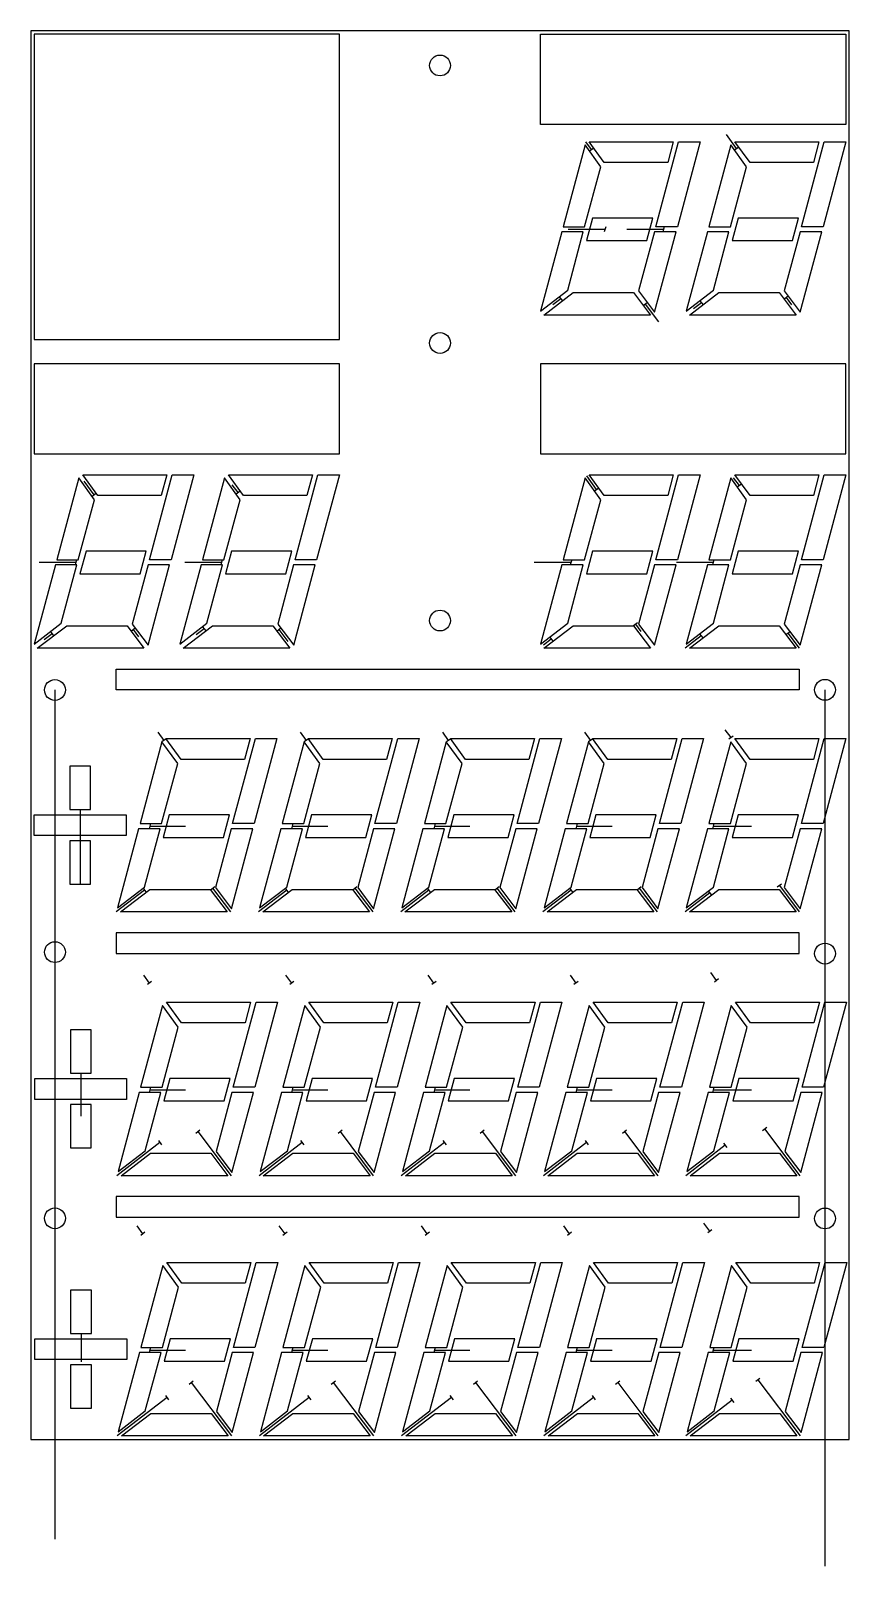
# Model space of a CAD drawing. Header units: millimetres. Extents: x -60 to 0, y -9 to 103.
import ezdxf

# ---------------------------------------------------------------- set-up
doc = ezdxf.new("R2010")
doc.units = ezdxf.units.MM
doc.layers.get('0').update_dxf_attribs({"linetype": 'CONTINUOUS'})

msp = doc.modelspace()

# ---------------------------------------------------------------- linework, layer by layer
for p, q in [((-18.87, 94.42), (-19.29, 95)), ((-18.71, 94.53), (-19.02, 94.31)), ((-8.26, 94.5), (-9, 95.52)), ((-8.1, 94.61), (-8.41, 94.39)), ((-17.89, 88.58), (-20.58, 88.58)), ((-17.84, 88.77), (-17.94, 88.39)), ((-13.61, 88.58), (-16.3, 88.58)), ((-13.56, 88.77), (-13.66, 88.39)), ((-21.13, 83.49), (-21.7, 83.05)), ((-21.24, 83.65), (-21.01, 83.34)), ((-15.09, 83), (-14.79, 83.23)), ((-10.83, 83.21), (-11.4, 82.77)), ((-10.94, 83.36), (-10.71, 83.06)), ((-4.79, 83.48), (-4.48, 83.71)), ((-4.63, 83.59), (-4.24, 83.06)), ((-14.94, 83.11), (-13.97, 81.82)), ((-55.3, 69.14), (-56.03, 70.14)), ((-44.75, 69.31), (-45.18, 69.89)), ((-18.5, 69.53), (-19.23, 70.54)), ((-8.04, 69.82), (-8.47, 70.4)), ((-7.89, 69.93), (-8.2, 69.71)), ((-55.14, 69.25), (-55.45, 69.03)), ((-44.6, 69.42), (-44.91, 69.19)), ((-18.35, 69.64), (-18.66, 69.42)), ((-56.64, 64.2), (-59.32, 64.2)), ((-56.59, 64.39), (-56.69, 64.01)), ((-45.97, 64.2), (-48.65, 64.2)), ((-45.92, 64.39), (-46.02, 64.01)), ((-20.38, 64.2), (-23.07, 64.2)), ((-20.33, 64.39), (-20.43, 64.01)), ((-9.97, 64.2), (-12.65, 64.2)), ((-9.92, 64.39), (-10.02, 64.01)), ((-15.81, 59.57), (-15.51, 59.8)), ((-15.66, 59.68), (-15.26, 59.15)), ((-58.38, 58.98), (-58.96, 58.53)), ((-58.5, 59.13), (-58.27, 58.83)), ((-52.59, 59.17), (-52.29, 59.4)), ((-52.44, 59.28), (-52.04, 58.76)), ((-47.24, 59.34), (-47.82, 58.9)), ((-47.36, 59.49), (-47.13, 59.19)), ((-41.93, 59.17), (-41.62, 59.4)), ((-41.77, 59.28), (-41.11, 58.41)), ((-21.82, 58.58), (-22.4, 58.13)), ((-21.94, 58.73), (-21.71, 58.43)), ((-10.84, 58.82), (-12.02, 57.91)), ((-10.96, 58.97), (-10.73, 58.67)), ((-4.65, 58.91), (-4.34, 59.14)), ((-4.49, 59.02), (-3.66, 57.91)), ((-58.17, 54.86), (-58.17, -7.3)), ((-1.78, 54.87), (-1.78, -9.29)), ((-50.18, 51.17), (-50.6, 51.76)), ((-39.76, 51.17), (-40.18, 51.76)), ((-29.35, 51.17), (-29.77, 51.76)), ((-18.93, 51.17), (-19.36, 51.76)), ((-8.66, 51.37), (-9.09, 51.95)), ((-50.02, 51.29), (-50.33, 51.06)), ((-39.61, 51.29), (-39.92, 51.06)), ((-29.19, 51.29), (-29.5, 51.06)), ((-18.78, 51.29), (-19.09, 51.06)), ((-8.51, 51.48), (-8.82, 51.26)), ((-56.32, 46.1), (-56.32, 40.67)), ((-51.16, 45.08), (-51.26, 44.7)), ((-40.75, 45.08), (-40.85, 44.7)), ((-30.33, 45.08), (-30.43, 44.7)), ((-19.92, 45.08), (-20.02, 44.7)), ((-9.92, 45.08), (-10.02, 44.7)), ((-51.21, 44.89), (-48.61, 44.89)), ((-40.8, 44.89), (-38.19, 44.89)), ((-30.38, 44.89), (-27.78, 44.89)), ((-19.97, 44.89), (-17.36, 44.89)), ((-9.97, 44.89), (-7.16, 44.89)), ((-5.27, 40.44), (-4.97, 40.66)), ((-5.12, 40.55), (-3.66, 38.61)), ((-51.61, 40.2), (-53.68, 38.61)), ((-51.72, 40.35), (-51.49, 40.04)), ((-46.78, 40.24), (-46.47, 40.47)), ((-46.63, 40.35), (-45.31, 38.61)), ((-41.19, 40.2), (-43.26, 38.61)), ((-41.31, 40.35), (-41.08, 40.04)), ((-36.36, 40.24), (-36.06, 40.47)), ((-36.21, 40.35), (-34.9, 38.61)), ((-30.78, 40.2), (-32.85, 38.61)), ((-30.9, 40.35), (-30.66, 40.04)), ((-25.95, 40.24), (-25.65, 40.47)), ((-25.8, 40.35), (-24.48, 38.61)), ((-20.37, 40.2), (-22.43, 38.61)), ((-20.48, 40.35), (-20.25, 40.04)), ((-15.54, 40.24), (-15.23, 40.47)), ((-15.38, 40.35), (-14.07, 38.61)), ((-10.21, 40), (-12.02, 38.61)), ((-10.33, 40.15), (-10.1, 39.84)), ((-51.24, 33.4), (-51.67, 33.98)), ((-40.83, 33.4), (-41.25, 33.98)), ((-30.42, 33.4), (-30.84, 33.98)), ((-20, 33.4), (-20.42, 33.98)), ((-9.73, 33.6), (-10.15, 34.18)), ((-51.09, 33.51), (-51.4, 33.29)), ((-40.68, 33.51), (-40.98, 33.29)), ((-30.26, 33.51), (-30.57, 33.29)), ((-19.85, 33.51), (-20.16, 33.29)), ((-9.58, 33.71), (-9.88, 33.48)), ((-56.28, 26.8), (-56.28, 23.67)), ((-51.16, 25.78), (-51.26, 25.4)), ((-51.21, 25.59), (-48.61, 25.59)), ((-40.75, 25.78), (-40.85, 25.4)), ((-40.8, 25.59), (-38.19, 25.59)), ((-30.33, 25.78), (-30.43, 25.4)), ((-30.38, 25.59), (-27.78, 25.59)), ((-19.92, 25.78), (-20.02, 25.4)), ((-19.97, 25.59), (-17.36, 25.59)), ((-9.92, 25.78), (-10.02, 25.4)), ((-9.97, 25.59), (-7.16, 25.59)), ((-47.86, 22.42), (-47.55, 22.65)), ((-47.71, 22.54), (-45.27, 19.3)), ((-37.44, 22.42), (-37.14, 22.65)), ((-37.29, 22.54), (-34.86, 19.3)), ((-27.03, 22.42), (-26.73, 22.65)), ((-26.88, 22.54), (-24.44, 19.3)), ((-16.62, 22.42), (-16.31, 22.65)), ((-16.46, 22.54), (-14.03, 19.3)), ((-6.35, 22.62), (-6.05, 22.85)), ((-6.2, 22.74), (-3.61, 19.3)), ((-50.48, 21.72), (-53.63, 19.3)), ((-50.59, 21.88), (-50.36, 21.57)), ((-40.06, 21.72), (-43.22, 19.3)), ((-40.18, 21.88), (-39.95, 21.57)), ((-29.65, 21.72), (-32.81, 19.3)), ((-29.77, 21.88), (-29.53, 21.57)), ((-19.24, 21.72), (-22.39, 19.3)), ((-19.35, 21.88), (-19.12, 21.57)), ((-9.08, 21.53), (-11.98, 19.3)), ((-9.2, 21.68), (-8.97, 21.37)), ((-10.22, 15.24), (-10.64, 15.82)), ((-51.73, 15.04), (-52.15, 15.63)), ((-51.58, 15.16), (-51.89, 14.93)), ((-41.32, 15.04), (-41.74, 15.63)), ((-41.16, 15.16), (-41.47, 14.93)), ((-30.9, 15.04), (-31.33, 15.63)), ((-30.75, 15.16), (-31.06, 14.93)), ((-20.49, 15.04), (-20.91, 15.63)), ((-20.34, 15.16), (-20.64, 14.93)), ((-10.06, 15.35), (-10.37, 15.13)), ((-56.26, 7.75), (-56.26, 5.67)), ((-51.16, 6.73), (-51.26, 6.35)), ((-51.21, 6.54), (-48.61, 6.54)), ((-40.75, 6.73), (-40.85, 6.35)), ((-40.8, 6.54), (-38.19, 6.54)), ((-30.33, 6.73), (-30.43, 6.35)), ((-30.38, 6.54), (-27.78, 6.54)), ((-19.92, 6.73), (-20.02, 6.35)), ((-19.97, 6.54), (-17.36, 6.54)), ((-9.92, 6.73), (-10.02, 6.35)), ((-9.97, 6.54), (-7.16, 6.54)), ((-48.35, 4.05), (-48.05, 4.28)), ((-48.2, 4.17), (-45.25, 0.25)), ((-37.94, 4.05), (-37.63, 4.28)), ((-37.79, 4.17), (-34.84, 0.25)), ((-27.52, 4.05), (-27.22, 4.28)), ((-27.37, 4.17), (-24.42, 0.25)), ((-17.11, 4.05), (-16.81, 4.28)), ((-16.96, 4.17), (-14.01, 0.25)), ((-6.85, 4.25), (-6.54, 4.48)), ((-6.69, 4.36), (-3.6, 0.25)), ((-49.96, 3.06), (-53.62, 0.25)), ((-50.08, 3.21), (-49.85, 2.9)), ((-39.55, 3.06), (-43.2, 0.25)), ((-39.67, 3.21), (-39.43, 2.9)), ((-29.14, 3.06), (-32.79, 0.25)), ((-29.25, 3.21), (-29.02, 2.9)), ((-18.72, 3.06), (-22.37, 0.25)), ((-18.84, 3.21), (-18.61, 2.9)), ((-8.57, 2.86), (-11.96, 0.25)), ((-8.69, 3.01), (-8.45, 2.7))]:
    msp.add_line(p, q)
for points in [[(-59.94, 103.12), (-59.94, 0), (0, 0), (0, 103.12)], [(-37.34, 80.52), (-37.34, 102.87), (-59.69, 102.87), (-59.69, 80.52)], [(-22.61, 102.87), (-0.25, 102.87), (-0.25, 96.27), (-22.61, 96.27)], [(-18.2, 93.17), (-19.35, 94.76), (-20.95, 88.77), (-19.38, 88.77)], [(-17.94, 93.47), (-19.05, 95), (-12.89, 95), (-13.3, 93.47)], [(-14.17, 88.77), (-12.5, 95), (-10.92, 95), (-12.59, 88.77)], [(-8.68, 94.76), (-10.28, 88.77), (-8.71, 88.77), (-7.53, 93.17)], [(-2.63, 93.47), (-7.27, 93.47), (-8.38, 95), (-2.23, 95)], [(-3.5, 88.77), (-1.83, 95), (-0.25, 95), (-1.92, 88.77)], [(-18.81, 89.41), (-19.25, 87.76), (-14.83, 87.76), (-14.39, 89.41)], [(-4.17, 87.76), (-3.72, 89.41), (-8.14, 89.41), (-8.58, 87.76)], [(-19.48, 88.39), (-21.06, 88.39), (-22.61, 82.6), (-20.62, 84.12)], [(-12.69, 88.39), (-14.27, 88.39), (-15.43, 84.07), (-14.26, 82.53)], [(-8.81, 88.39), (-10.39, 88.39), (-11.94, 82.6), (-9.95, 84.12)], [(-3.6, 88.39), (-4.76, 84.07), (-3.59, 82.53), (-2.02, 88.39)], [(-15.81, 83.95), (-14.56, 82.3), (-22.38, 82.3), (-20.22, 83.95)], [(-5.14, 83.95), (-3.9, 82.3), (-11.71, 82.3), (-9.56, 83.95)], [(-37.34, 78.74), (-59.69, 78.74), (-59.69, 72.14), (-37.34, 72.14)], [(-0.25, 78.74), (-22.61, 78.74), (-22.61, 72.14), (-0.25, 72.14)], [(-56.46, 64.39), (-55.28, 68.79), (-56.43, 70.38), (-58.04, 64.39)], [(-56.13, 70.61), (-49.98, 70.61), (-50.39, 69.09), (-55.03, 69.09)], [(-49.67, 64.39), (-51.25, 64.39), (-49.58, 70.61), (-48.01, 70.61)], [(-47.37, 64.39), (-45.79, 64.39), (-44.61, 68.79), (-45.76, 70.38)], [(-39.72, 69.09), (-44.36, 69.09), (-45.47, 70.61), (-39.31, 70.61)], [(-40.58, 64.39), (-38.92, 70.61), (-37.34, 70.61), (-39.01, 64.39)], [(-19.35, 70.38), (-20.95, 64.39), (-19.38, 64.39), (-18.2, 68.79)], [(-12.89, 70.61), (-13.3, 69.09), (-17.94, 69.09), (-19.05, 70.61)], [(-12.59, 64.39), (-14.17, 64.39), (-12.5, 70.61), (-10.92, 70.61)], [(-10.28, 64.39), (-8.71, 64.39), (-7.53, 68.79), (-8.68, 70.38)], [(-7.27, 69.09), (-8.38, 70.61), (-2.23, 70.61), (-2.63, 69.09)], [(-0.25, 70.61), (-1.92, 64.39), (-3.5, 64.39), (-1.83, 70.61)], [(-51.48, 65.02), (-55.89, 65.02), (-56.34, 63.37), (-51.92, 63.37)], [(-40.81, 65.02), (-45.23, 65.02), (-45.67, 63.37), (-41.25, 63.37)], [(-14.83, 63.37), (-14.39, 65.02), (-18.81, 65.02), (-19.25, 63.37)], [(-8.14, 65.02), (-8.58, 63.37), (-4.17, 63.37), (-3.72, 65.02)], [(-56.56, 64.01), (-58.14, 64.01), (-59.69, 58.21), (-57.71, 59.74)], [(-49.78, 64.01), (-51.35, 64.01), (-52.51, 59.69), (-51.35, 58.15)], [(-45.89, 64.01), (-47.47, 64.01), (-49.02, 58.21), (-47.04, 59.74)], [(-39.11, 64.01), (-40.69, 64.01), (-41.84, 59.69), (-40.68, 58.15)], [(-19.48, 64.01), (-21.06, 64.01), (-22.61, 58.21), (-20.62, 59.74)], [(-12.69, 64.01), (-14.27, 64.01), (-15.43, 59.69), (-14.26, 58.15)], [(-8.81, 64.01), (-10.39, 64.01), (-11.94, 58.21), (-9.95, 59.74)], [(-2.02, 64.01), (-3.6, 64.01), (-4.76, 59.69), (-3.59, 58.15)], [(-51.65, 57.91), (-59.46, 57.91), (-57.31, 59.56), (-52.89, 59.56)], [(-40.98, 57.91), (-48.79, 57.91), (-46.64, 59.56), (-42.22, 59.56)], [(-14.56, 57.91), (-22.38, 57.91), (-20.22, 59.56), (-15.81, 59.56)], [(-3.9, 57.91), (-11.71, 57.91), (-9.56, 59.56), (-5.14, 59.56)], [(-53.68, 56.39), (-3.66, 56.39), (-3.66, 54.86), (-53.68, 54.86)], [(-51.94, 45.08), (-50.36, 45.08), (-49.18, 49.48), (-50.34, 51.07)], [(-50.04, 51.31), (-43.88, 51.31), (-44.29, 49.78), (-48.93, 49.78)], [(-43.49, 51.31), (-41.91, 51.31), (-43.58, 45.08), (-45.16, 45.08)], [(-38.77, 49.48), (-39.92, 51.07), (-41.53, 45.08), (-39.95, 45.08)], [(-33.47, 51.31), (-33.88, 49.78), (-38.52, 49.78), (-39.62, 51.31)], [(-34.74, 45.08), (-33.07, 51.31), (-31.5, 51.31), (-33.16, 45.08)], [(-28.36, 49.48), (-29.51, 51.07), (-31.11, 45.08), (-29.54, 45.08)], [(-28.1, 49.78), (-29.21, 51.31), (-23.05, 51.31), (-23.46, 49.78)], [(-22.66, 51.31), (-21.08, 51.31), (-22.75, 45.08), (-24.33, 45.08)], [(-19.12, 45.08), (-17.94, 49.48), (-19.09, 51.07), (-20.7, 45.08)], [(-12.64, 51.31), (-13.05, 49.78), (-17.69, 49.78), (-18.8, 51.31)], [(-12.25, 51.31), (-10.67, 51.31), (-12.34, 45.08), (-13.91, 45.08)], [(-8.71, 45.08), (-7.53, 49.48), (-8.68, 51.07), (-10.28, 45.08)], [(-2.23, 51.31), (-2.63, 49.78), (-7.27, 49.78), (-8.38, 51.31)], [(-1.83, 51.31), (-0.25, 51.31), (-1.92, 45.08), (-3.5, 45.08)], [(-55.56, 49.28), (-57.09, 49.28), (-57.09, 46.1), (-55.56, 46.1)], [(-52.96, 44.2), (-59.69, 44.2), (-59.69, 45.72), (-52.96, 45.72)], [(-45.38, 45.72), (-49.8, 45.72), (-50.24, 44.07), (-45.82, 44.07)], [(-34.97, 45.72), (-39.38, 45.72), (-39.83, 44.07), (-35.41, 44.07)], [(-29.41, 44.07), (-24.99, 44.07), (-24.55, 45.72), (-28.97, 45.72)], [(-19, 44.07), (-14.58, 44.07), (-14.14, 45.72), (-18.56, 45.72)], [(-8.58, 44.07), (-4.17, 44.07), (-3.72, 45.72), (-8.14, 45.72)], [(-50.47, 44.7), (-52.04, 44.7), (-53.6, 38.91), (-51.61, 40.43)], [(-46.41, 40.39), (-45.25, 38.84), (-43.68, 44.7), (-45.26, 44.7)], [(-43.18, 38.91), (-41.2, 40.43), (-40.05, 44.7), (-41.63, 44.7)], [(-36, 40.39), (-34.84, 38.84), (-33.27, 44.7), (-34.84, 44.7)], [(-32.77, 38.91), (-30.78, 40.43), (-29.64, 44.7), (-31.22, 44.7)], [(-25.59, 40.39), (-24.42, 38.84), (-22.85, 44.7), (-24.43, 44.7)], [(-20.8, 44.7), (-22.35, 38.91), (-20.37, 40.43), (-19.22, 44.7)], [(-15.17, 40.39), (-14.01, 38.84), (-12.44, 44.7), (-14.02, 44.7)], [(-11.94, 38.91), (-9.95, 40.43), (-8.81, 44.7), (-10.39, 44.7)], [(-3.59, 38.84), (-2.02, 44.7), (-3.6, 44.7), (-4.76, 40.39)], [(-55.56, 43.82), (-57.09, 43.82), (-57.09, 40.64), (-55.56, 40.64)], [(-51.21, 40.26), (-46.8, 40.26), (-45.55, 38.61), (-53.36, 38.61)], [(-42.95, 38.61), (-40.8, 40.26), (-36.38, 40.26), (-35.14, 38.61)], [(-25.97, 40.26), (-24.72, 38.61), (-32.54, 38.61), (-30.38, 40.26)], [(-22.12, 38.61), (-19.97, 40.26), (-15.55, 40.26), (-14.31, 38.61)], [(-9.56, 40.26), (-5.14, 40.26), (-3.9, 38.61), (-11.71, 38.61)], [(-53.68, 35.56), (-3.66, 35.56), (-3.66, 37.08), (-53.68, 37.08)], [(-50.29, 31.77), (-51.9, 25.78), (-50.32, 25.78), (-49.14, 30.18)], [(-50, 32), (-43.84, 32), (-44.25, 30.48), (-48.89, 30.48)], [(-43.53, 25.78), (-45.11, 25.78), (-43.44, 32), (-41.87, 32)], [(-41.48, 25.78), (-39.91, 25.78), (-38.73, 30.18), (-39.88, 31.77)], [(-33.43, 32), (-33.83, 30.48), (-38.47, 30.48), (-39.58, 32)], [(-31.45, 32), (-33.12, 25.78), (-34.7, 25.78), (-33.03, 32)], [(-28.31, 30.18), (-29.47, 31.77), (-31.07, 25.78), (-29.49, 25.78)], [(-28.06, 30.48), (-29.17, 32), (-23.01, 32), (-23.42, 30.48)], [(-22.62, 32), (-21.04, 32), (-22.71, 25.78), (-24.28, 25.78)], [(-19.05, 31.77), (-20.66, 25.78), (-19.08, 25.78), (-17.9, 30.18)], [(-13.01, 30.48), (-17.65, 30.48), (-18.75, 32), (-12.6, 32)], [(-13.87, 25.78), (-12.2, 32), (-10.63, 32), (-12.29, 25.78)], [(-7.49, 30.18), (-8.64, 31.77), (-10.24, 25.78), (-8.66, 25.78)], [(-2.18, 32), (-2.59, 30.48), (-7.23, 30.48), (-8.34, 32)], [(-1.79, 32), (-0.21, 32), (-1.88, 25.78), (-3.46, 25.78)], [(-55.52, 29.97), (-57.04, 29.97), (-57.04, 26.8), (-55.52, 26.8)], [(-52.92, 24.89), (-59.65, 24.89), (-59.65, 26.42), (-52.92, 26.42)], [(-50.2, 24.77), (-45.78, 24.77), (-45.34, 26.42), (-49.76, 26.42)], [(-39.34, 26.42), (-39.78, 24.77), (-35.36, 24.77), (-34.92, 26.42)], [(-28.93, 26.42), (-29.37, 24.77), (-24.95, 24.77), (-24.51, 26.42)], [(-14.09, 26.42), (-18.51, 26.42), (-18.96, 24.77), (-14.54, 24.77)], [(-8.1, 26.42), (-8.54, 24.77), (-4.12, 24.77), (-3.68, 26.42)], [(-52, 25.4), (-53.55, 19.61), (-51.57, 21.13), (-50.42, 25.4)], [(-45.21, 25.4), (-46.37, 21.08), (-45.21, 19.54), (-43.64, 25.4)], [(-41.59, 25.4), (-43.14, 19.61), (-41.15, 21.13), (-40.01, 25.4)], [(-33.22, 25.4), (-34.8, 25.4), (-35.96, 21.08), (-34.79, 19.54)], [(-29.59, 25.4), (-31.17, 25.4), (-32.72, 19.61), (-30.74, 21.13)], [(-24.38, 19.54), (-22.81, 25.4), (-24.39, 25.4), (-25.54, 21.08)], [(-20.76, 25.4), (-22.31, 19.61), (-20.32, 21.13), (-19.18, 25.4)], [(-13.97, 19.54), (-12.39, 25.4), (-13.97, 25.4), (-15.13, 21.08)], [(-9.91, 21.13), (-8.77, 25.4), (-10.34, 25.4), (-11.9, 19.61)], [(-3.55, 19.54), (-1.98, 25.4), (-3.56, 25.4), (-4.72, 21.08)], [(-55.52, 24.51), (-57.04, 24.51), (-57.04, 21.34), (-55.52, 21.34)], [(-51.17, 20.95), (-46.75, 20.95), (-45.51, 19.3), (-53.32, 19.3)], [(-42.91, 19.3), (-40.75, 20.95), (-36.34, 20.95), (-35.09, 19.3)], [(-25.92, 20.95), (-24.68, 19.3), (-32.49, 19.3), (-30.34, 20.95)], [(-14.27, 19.3), (-22.08, 19.3), (-19.93, 20.95), (-15.51, 20.95)], [(-9.51, 20.95), (-5.1, 20.95), (-3.85, 19.3), (-11.66, 19.3)], [(-53.68, 16.26), (-3.66, 16.26), (-3.66, 17.78), (-53.68, 17.78)], [(-49.12, 11.13), (-50.28, 12.72), (-51.88, 6.73), (-50.3, 6.73)], [(-43.82, 12.95), (-44.23, 11.43), (-48.87, 11.43), (-49.98, 12.95)], [(-41.85, 12.95), (-43.52, 6.73), (-45.09, 6.73), (-43.43, 12.95)], [(-38.71, 11.13), (-39.86, 12.72), (-41.47, 6.73), (-39.89, 6.73)], [(-38.46, 11.43), (-39.56, 12.95), (-33.41, 12.95), (-33.82, 11.43)], [(-34.68, 6.73), (-33.01, 12.95), (-31.44, 12.95), (-33.1, 6.73)], [(-29.45, 12.72), (-31.05, 6.73), (-29.47, 6.73), (-28.3, 11.13)], [(-29.15, 12.95), (-22.99, 12.95), (-23.4, 11.43), (-28.04, 11.43)], [(-22.6, 12.95), (-21.02, 12.95), (-22.69, 6.73), (-24.27, 6.73)], [(-20.64, 6.73), (-19.06, 6.73), (-17.88, 11.13), (-19.03, 12.72)], [(-17.63, 11.43), (-18.74, 12.95), (-12.58, 12.95), (-12.99, 11.43)], [(-10.61, 12.95), (-12.27, 6.73), (-13.85, 6.73), (-12.19, 12.95)], [(-8.65, 6.73), (-7.47, 11.13), (-8.62, 12.72), (-10.22, 6.73)], [(-7.21, 11.43), (-8.32, 12.95), (-2.17, 12.95), (-2.57, 11.43)], [(-1.86, 6.73), (-3.44, 6.73), (-1.77, 12.95), (-0.19, 12.95)], [(-57.03, 10.92), (-57.03, 7.75), (-55.5, 7.75), (-55.5, 10.92)], [(-59.63, 5.84), (-59.63, 7.37), (-52.9, 7.37), (-52.9, 5.84)], [(-45.76, 5.72), (-45.32, 7.37), (-49.74, 7.37), (-50.18, 5.72)], [(-39.32, 7.37), (-39.77, 5.72), (-35.35, 5.72), (-34.9, 7.37)], [(-24.93, 5.72), (-24.49, 7.37), (-28.91, 7.37), (-29.35, 5.72)], [(-14.08, 7.37), (-18.5, 7.37), (-18.94, 5.72), (-14.52, 5.72)], [(-8.52, 5.72), (-4.11, 5.72), (-3.66, 7.37), (-8.08, 7.37)], [(-51.55, 2.08), (-50.4, 6.35), (-51.98, 6.35), (-53.53, 0.56)], [(-43.62, 6.35), (-45.2, 6.35), (-46.35, 2.03), (-45.19, 0.49)], [(-41.13, 2.08), (-39.99, 6.35), (-41.57, 6.35), (-43.12, 0.56)], [(-33.2, 6.35), (-34.78, 6.35), (-35.94, 2.03), (-34.78, 0.49)], [(-29.58, 6.35), (-31.15, 6.35), (-32.71, 0.56), (-30.72, 2.08)], [(-22.79, 6.35), (-24.37, 6.35), (-25.53, 2.03), (-24.36, 0.49)], [(-19.16, 6.35), (-20.74, 6.35), (-22.29, 0.56), (-20.31, 2.08)], [(-15.11, 2.03), (-13.95, 0.49), (-12.38, 6.35), (-13.95, 6.35)], [(-8.75, 6.35), (-10.33, 6.35), (-11.88, 0.56), (-9.89, 2.08)], [(-1.96, 6.35), (-3.54, 6.35), (-4.7, 2.03), (-3.53, 0.49)], [(-55.5, 2.29), (-55.5, 5.46), (-57.03, 5.46), (-57.03, 2.29)], [(-45.49, 0.25), (-53.3, 0.25), (-51.15, 1.9), (-46.73, 1.9)], [(-40.74, 1.9), (-36.32, 1.9), (-35.08, 0.25), (-42.89, 0.25)], [(-25.91, 1.9), (-24.66, 0.25), (-32.47, 0.25), (-30.32, 1.9)], [(-15.49, 1.9), (-14.25, 0.25), (-22.06, 0.25), (-19.91, 1.9)], [(-9.5, 1.9), (-5.08, 1.9), (-3.83, 0.25), (-11.65, 0.25)]]:
    msp.add_lwpolyline(points, close=True)
for centre in [(-29.97, 100.58), (-29.97, 80.26), (-29.97, 59.94), (-58.17, 54.86), (-1.78, 54.87), (-58.17, 35.67), (-1.78, 35.56), (-58.17, 16.18), (-1.78, 16.17)]:
    msp.add_circle(centre, 0.762)

doc.saveas('drawing.dxf')
